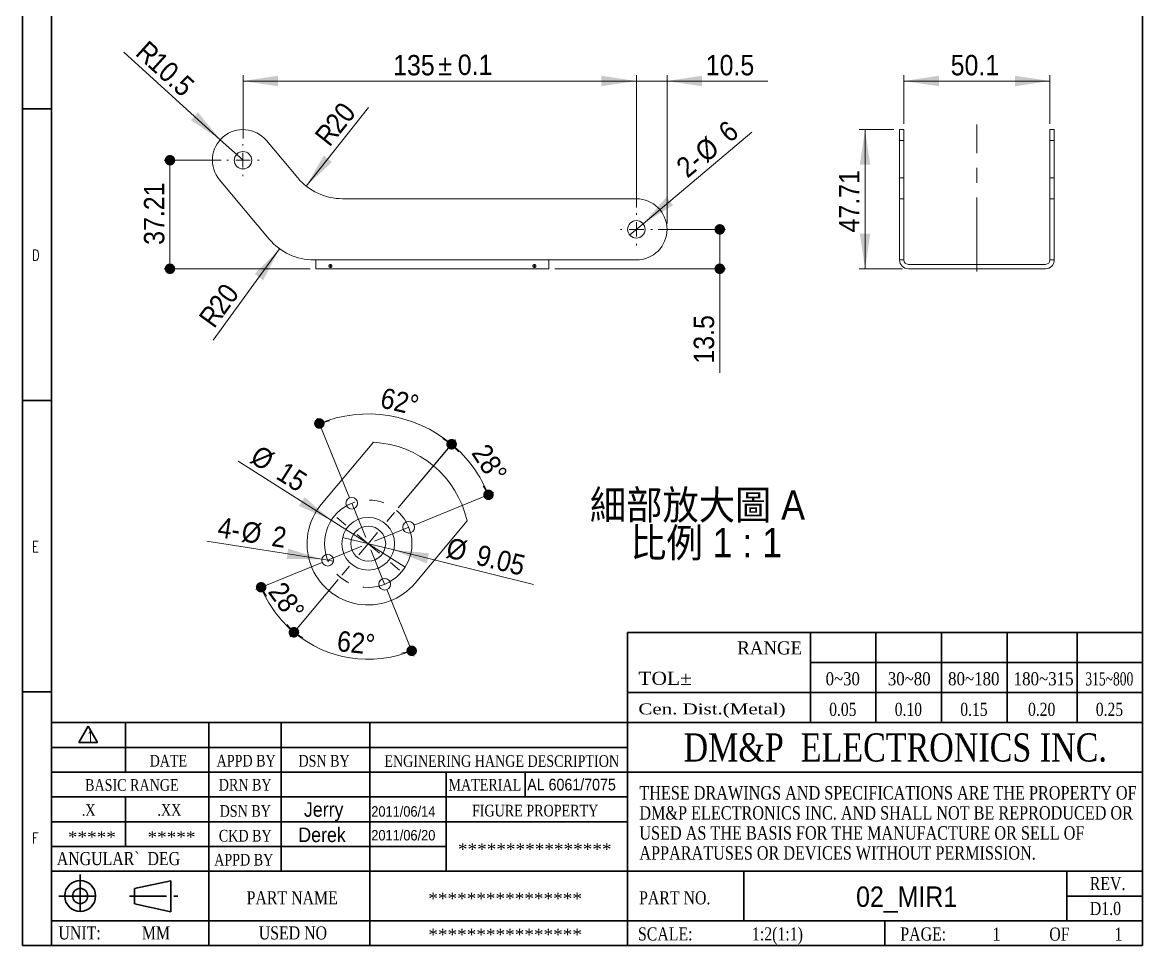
# Model space of a CAD drawing. Header units: millimetres. Extents: x 10 to 202, y 2 to 295.
# Drawn here: x 10 to 202.2, y 2.5 to 160.8 of the extents above; entities that cross this region are included whole.
import ezdxf

# ---------------------------------------------------------------- set-up
doc = ezdxf.new("R2010")
doc.units = ezdxf.units.MM
doc.header["$PDSIZE"] = -1
doc.linetypes.add('CENTER', pattern=[10.16, 6.35, -1.27, 1.27, -1.27])
doc.linetypes.add('CENTERX2', pattern=[20.32, 12.7, -2.54, 2.54, -2.54])
doc.layers.add('SLD-0', color=179, linetype='Continuous')
for name, color, linetype, lineweight in [('中心線2', 1, 'CENTER', 15), ('尺寸標柱線', 3, 'Continuous', 15), ('文字線性', 179, 'Continuous', 15)]:
    doc.layers.add(name, color=color, linetype=linetype, lineweight=lineweight)
doc.styles.add('SLDTEXTSTYLE0', font='GOTHIC.TTF', dxfattribs={"width": 0.913})
doc.styles.add('SLDTEXTSTYLE10', font='times.ttf', dxfattribs={"width": 1.26888})
doc.styles.add('SLDTEXTSTYLE11', font='times.ttf', dxfattribs={"width": 0.786331})
doc.styles.add('SLDTEXTSTYLE12', font='times.ttf', dxfattribs={"width": 0.8})
doc.styles.add('SLDTEXTSTYLE13', font='times.ttf', dxfattribs={"width": 1.090687})
doc.styles.add('SLDTEXTSTYLE14', font='txt_____.ttf', dxfattribs={"width": 0.75})
doc.styles.add('SLDTEXTSTYLE15', font='txt_____.ttf', dxfattribs={"width": 0.7})
doc.styles.add('SLDTEXTSTYLE16', font='GOTHIC.TTF', dxfattribs={"width": 0.913, "bigfont": 'bigfont'})
doc.styles.add('SLDTEXTSTYLE3', font='times.ttf', dxfattribs={"width": 0.950828})
doc.styles.add('SLDTEXTSTYLE4', font='times.ttf', dxfattribs={"width": 1.081739})
doc.styles.add('SLDTEXTSTYLE5', font='times.ttf', dxfattribs={"width": 0.846979})
doc.styles.add('SLDTEXTSTYLE6', font='times.ttf', dxfattribs={"width": 0.850598})
doc.styles.add('SLDTEXTSTYLE7', font='times.ttf', dxfattribs={"width": 0.853029})
doc.styles.add('SLDTEXTSTYLE8', font='times.ttf', dxfattribs={"width": 0.854773})
doc.styles.add('SLDTEXTSTYLE9', font='times.ttf', dxfattribs={"width": 0.683818})
doc.dimstyles.new('SLDDIMSTYLE0', dxfattribs={"dimtxt": 3.5, "dimasz": 6, "dimexe": 0, "dimexo": 0.0625, "dimgap": 0.875, "dimtad": 2, "dimlfac": 2, "dimrnd": 1e-09, "dimzin": 12, "dimdsep": 46, "dimtxsty": 'SLDTEXTSTYLE0', "dimsah": 1, "dimcen": 0.09, "dimadec": 0, "dimazin": 0, "dimtfac": 1, "dimtofl": 0, "dimtmove": 0, "dimatfit": 3, "dimfxl": 0, "dimtolj": 1, "dimtzin": 12, "dimarcsym": 0})
doc.dimstyles.new('SLDDIMSTYLE1', dxfattribs={"dimtxt": 3.5, "dimasz": 6, "dimexe": 0, "dimexo": 0.0625, "dimgap": 0.875, "dimtad": 2, "dimdec": 1, "dimlfac": 2, "dimrnd": 1e-09, "dimzin": 12, "dimdsep": 46, "dimtxsty": 'SLDTEXTSTYLE0', "dimsah": 1, "dimcen": 0.09, "dimadec": 0, "dimazin": 0, "dimtfac": 1, "dimtdec": 1, "dimtofl": 0, "dimtmove": 0, "dimatfit": 3, "dimfxl": 0, "dimtolj": 1, "dimtzin": 12, "dimarcsym": 0})
doc.dimstyles.new('SLDDIMSTYLE12', dxfattribs={"dimtxt": 3.5, "dimasz": 1.8, "dimexe": 0, "dimexo": 0.0625, "dimgap": 0.875, "dimtad": 2, "dimdec": 4, "dimzin": 12, "dimdsep": 46, "dimtxsty": 'SLDTEXTSTYLE0', "dimblk1": 'DOT', "dimblk2": 'DOT', "dimsah": 1, "dimcen": 0.09, "dimadec": 0, "dimazin": 0, "dimtfac": 1, "dimtdec": 0, "dimtofl": 0, "dimtmove": 0, "dimatfit": 3, "dimldrblk": 'DOT', "dimfxl": 0, "dimtolj": 1, "dimtzin": 12, "dimarcsym": 0})
doc.dimstyles.new('SLDDIMSTYLE13', dxfattribs={"dimtxt": 3.5, "dimasz": 6, "dimexe": 0, "dimexo": 0.0625, "dimgap": 0.875, "dimtad": 2, "dimrnd": 1e-09, "dimzin": 12, "dimdsep": 46, "dimtxsty": 'SLDTEXTSTYLE0', "dimsah": 1, "dimcen": 0.09, "dimadec": 0, "dimazin": 0, "dimtfac": 1, "dimtmove": 0, "dimatfit": 3, "dimfxl": 0, "dimtolj": 1, "dimtzin": 12, "dimarcsym": 0})
doc.dimstyles.new('SLDDIMSTYLE14', dxfattribs={"dimtxt": 3.5, "dimasz": 6, "dimexe": 0, "dimexo": 0.0625, "dimgap": 0.875, "dimtad": 2, "dimrnd": 1e-09, "dimzin": 12, "dimdsep": 46, "dimtxsty": 'SLDTEXTSTYLE0', "dimsah": 1, "dimcen": 0.09, "dimadec": 0, "dimazin": 0, "dimtfac": 1, "dimtmove": 0, "dimatfit": 3, "dimfxl": 0, "dimtolj": 1, "dimtzin": 12, "dimarcsym": 0})
doc.dimstyles.new('SLDDIMSTYLE2', dxfattribs={"dimtxt": 3.5, "dimasz": 6, "dimexe": 0, "dimexo": 0.0625, "dimgap": 0.875, "dimtad": 2, "dimdec": 1, "dimlfac": 2, "dimrnd": 1e-09, "dimzin": 12, "dimdsep": 46, "dimtxsty": 'SLDTEXTSTYLE0', "dimsah": 1, "dimcen": 0.09, "dimadec": 0, "dimazin": 0, "dimtfac": 1, "dimtdec": 1, "dimtofl": 0, "dimtmove": 0, "dimatfit": 3, "dimfxl": 0, "dimtolj": 1, "dimtzin": 12, "dimarcsym": 0})
doc.dimstyles.new('SLDDIMSTYLE3', dxfattribs={"dimtxt": 3.5, "dimasz": 1.8, "dimexe": 0, "dimexo": 0.0625, "dimgap": 0.875, "dimtad": 2, "dimdec": 1, "dimlfac": 2, "dimrnd": 1e-09, "dimzin": 12, "dimdsep": 46, "dimtxsty": 'SLDTEXTSTYLE0', "dimblk1": 'DOT', "dimblk2": 'DOT', "dimsah": 1, "dimcen": 0.09, "dimadec": 0, "dimazin": 0, "dimtfac": 1, "dimtdec": 1, "dimtofl": 0, "dimtmove": 0, "dimatfit": 3, "dimldrblk": 'DOT', "dimfxl": 0, "dimtolj": 1, "dimtzin": 12, "dimarcsym": 0})
doc.dimstyles.new('SLDDIMSTYLE4', dxfattribs={"dimtxt": 3.5, "dimasz": 1.8, "dimexe": 0, "dimexo": 0.0625, "dimgap": 0.875, "dimtad": 2, "dimlfac": 2, "dimrnd": 1e-09, "dimzin": 12, "dimdsep": 46, "dimtxsty": 'SLDTEXTSTYLE0', "dimblk1": 'DOT', "dimblk2": 'DOT', "dimsah": 1, "dimcen": 0.09, "dimadec": 0, "dimazin": 0, "dimtfac": 1, "dimtofl": 0, "dimtmove": 0, "dimatfit": 3, "dimldrblk": 'DOT', "dimfxl": 0, "dimtolj": 1, "dimtzin": 12, "dimarcsym": 0})
doc.dimstyles.new('SLDDIMSTYLE5', dxfattribs={"dimtxt": 3.5, "dimasz": 6, "dimexe": 0, "dimexo": 0.0625, "dimgap": 0.875, "dimtad": 2, "dimlfac": 2, "dimrnd": 1e-09, "dimzin": 12, "dimdsep": 46, "dimtxsty": 'SLDTEXTSTYLE0', "dimsah": 1, "dimcen": 0.09, "dimadec": 0, "dimazin": 0, "dimtfac": 1, "dimtofl": 0, "dimtmove": 0, "dimatfit": 3, "dimfxl": 0, "dimtolj": 1, "dimtzin": 12, "dimarcsym": 0})
doc.dimstyles.new('SLDDIMSTYLE6', dxfattribs={"dimtxt": 3.5, "dimasz": 6, "dimexe": 0, "dimexo": 0.0625, "dimgap": 0.875, "dimtad": 2, "dimdec": 1, "dimlfac": 2, "dimrnd": 1e-09, "dimzin": 12, "dimdsep": 46, "dimtxsty": 'SLDTEXTSTYLE0', "dimsah": 1, "dimcen": 0.09, "dimadec": 0, "dimazin": 0, "dimtfac": 1, "dimtdec": 1, "dimtofl": 0, "dimtmove": 0, "dimatfit": 3, "dimfxl": 0, "dimtolj": 1, "dimtzin": 12, "dimarcsym": 0})
doc.dimstyles.new('SLDDIMSTYLE7', dxfattribs={"dimtxt": 3.5, "dimasz": 6, "dimexe": 0, "dimexo": 0.0625, "dimgap": 0.875, "dimtad": 2, "dimlfac": 2, "dimrnd": 1e-09, "dimzin": 12, "dimdsep": 46, "dimtxsty": 'SLDTEXTSTYLE0', "dimsah": 1, "dimcen": 0.09, "dimadec": 0, "dimazin": 0, "dimtfac": 1, "dimtmove": 0, "dimatfit": 3, "dimfxl": 0, "dimtolj": 1, "dimtzin": 12, "dimarcsym": 0})
doc.dimstyles.new('SLDDIMSTYLE8', dxfattribs={"dimtxt": 3.5, "dimasz": 6, "dimexe": 0, "dimexo": 0.0625, "dimgap": 0.875, "dimtad": 2, "dimlfac": 2, "dimrnd": 1e-09, "dimzin": 12, "dimdsep": 46, "dimtxsty": 'SLDTEXTSTYLE0', "dimsah": 1, "dimcen": 0.09, "dimadec": 0, "dimazin": 0, "dimtfac": 1, "dimtofl": 0, "dimtmove": 1, "dimatfit": 3, "dimfxl": 0, "dimtolj": 1, "dimtzin": 12, "dimarcsym": 0})

# ---------------------------------------------------------------- blocks, each defined once
blk = doc.blocks.new('SW_NOTE_1')
at = {"layer": 'SLD-0', "color": 0, "char_height": 2.3, "attachment_point": 1, "style": 'SLDTEXTSTYLE12'}
for s, insert in [('THESE DRAWINGS AND SPECIFICATIONS ARE THE PROPERTY OF', (0, 3.02)), ('DM&P ELECTRONICS INC. AND SHALL NOT BE REPRODUCED OR ', (0, -0.42)), ('USED AS THE BASIS FOR THE MANUFACTURE OR SELL OF ', (0, -3.86)), ('APPARATUSES OR DEVICES WITHOUT PERMISSION.', (0, -7.29))]:
    blk.add_mtext(s, dxfattribs=dict(at, insert=insert))
blk = doc.blocks.new('*D8')
at = {"layer": '尺寸標柱線', "color": 5}
for p, q in [((115.35, 150.79), (103.35, 150.79)), ((115.35, 129.09), (115.35, 151.79)), ((120.6, 150.79), (115.35, 150.79)), ((120.6, 126.34), (120.6, 151.79)), ((120.6, 150.79), (137.89, 150.79))]:
    blk.add_line(p, q, dxfattribs=at)
for points in [[(115.35, 150.79), (109.35, 151.69), (109.35, 149.89)], [(120.6, 150.79), (126.6, 149.89), (126.6, 151.69)]]:
    blk.add_solid(points, dxfattribs=at)
at = {"layer": '尺寸標柱線', "color": 5, "insert": (127.25, 155.26), "char_height": 3.5, "attachment_point": 1, "style": 'SLDTEXTSTYLE0'}
blk.add_mtext('10.5', dxfattribs=at)
blk = doc.blocks.new('_DOT')
at = {"color": 0, "linetype": 'ByBlock', "lineweight": -2}
blk.add_line((-0.5, 0), (-1, 0), dxfattribs=at)
at = {"color": 0, "linetype": 'ByBlock', "const_width": 0.5}
blk.add_lwpolyline([(-0.25, 0, 1), (0.25, 0, 1)], format="xyb", close=True, dxfattribs=at)
blk = doc.blocks.new('*D10')
at = {"layer": '尺寸標柱線', "color": 5}
for p, q in [((119.1, 125.34), (130.65, 125.34)), ((129.65, 118.59), (129.65, 125.34)), ((101.35, 118.59), (130.65, 118.59)), ((129.65, 118.59), (129.65, 100.74))]:
    blk.add_line(p, q, dxfattribs=at)
at = {"layer": '尺寸標柱線', "color": 5, "xscale": 1.8, "yscale": 1.8}
for p, rotation in [((129.65, 125.34, -2.38), 90.0000000000004), ((129.65, 118.59, -2.38), 270.0000000000004)]:
    blk.add_blockref('_DOT', p, dxfattribs=dict(at, rotation=rotation))
at = {"layer": '尺寸標柱線', "color": 5, "insert": (125.18, 102.32), "char_height": 3.5, "attachment_point": 1, "rotation": 90, "style": 'SLDTEXTSTYLE0'}
blk.add_mtext('13.5', dxfattribs=at)
blk = doc.blocks.new('*D11')
at = {"layer": '尺寸標柱線', "color": 5}
for p, q in [((44.1, 137.2), (34.32, 137.2)), ((35.32, 118.59), (35.32, 137.2)), ((59.35, 118.59), (34.32, 118.59))]:
    blk.add_line(p, q, dxfattribs=at)
at = {"layer": '尺寸標柱線', "color": 5, "xscale": 1.8, "yscale": 1.8}
for p, rotation in [((35.32, 137.2, -2.38), 90.0000000000004), ((35.32, 118.59, -2.38), 270.0000000000004)]:
    blk.add_blockref('_DOT', p, dxfattribs=dict(at, rotation=rotation))
at = {"layer": '尺寸標柱線', "color": 5, "insert": (30.85, 122.69), "char_height": 3.5, "attachment_point": 1, "rotation": 90, "style": 'SLDTEXTSTYLE0'}
blk.add_mtext('37.21', dxfattribs=at)
blk = doc.blocks.new('*D12')
at = {"layer": '尺寸標柱線', "color": 5}
blk.add_line((54.12, 122.01), (42.72, 106.36), dxfattribs=at)
blk.add_solid([(54.12, 122.01), (49.86, 117.69), (51.32, 116.63)], dxfattribs=at)
at = {"layer": '尺寸標柱線', "color": 5, "char_height": 3.5, "attachment_point": 1, "rotation": 53.9228, "style": 'SLDTEXTSTYLE0'}
for s, insert in [('20', (41.72, 112.55)), ('R', (40.06, 110.26))]:
    blk.add_mtext(s, dxfattribs=dict(at, insert=insert))
blk = doc.blocks.new('*D13')
at = {"layer": '尺寸標柱線', "color": 5}
for p, q in [((47.85, 140.95), (47.85, 151.79)), ((47.85, 150.79), (115.35, 150.79)), ((115.35, 129.09), (115.35, 151.79))]:
    blk.add_line(p, q, dxfattribs=at)
for points in [[(47.85, 150.79), (53.85, 149.89), (53.85, 151.69)], [(115.35, 150.79), (109.35, 151.69), (109.35, 149.89)]]:
    blk.add_solid(points, dxfattribs=at)
at = {"layer": '尺寸標柱線', "color": 5, "char_height": 3.5, "attachment_point": 1, "style": 'SLDTEXTSTYLE0'}
for s, insert in [('135', (73.61, 155.26)), ('%%p', (81.37, 155.26)), ('0.1', (84.7, 155.32))]:
    blk.add_mtext(s, dxfattribs=dict(at, insert=insert))
blk = doc.blocks.new('*D14')
at = {"layer": '尺寸標柱線', "color": 5}
for q in [(27.39, 155.72), (47.85, 137.2)]:
    blk.add_line((43.96, 140.72), q, dxfattribs=at)
blk.add_solid([(43.96, 140.72), (40.11, 145.42), (38.91, 144.08)], dxfattribs=at)
at = {"layer": '尺寸標柱線', "color": 5, "char_height": 3.5, "attachment_point": 1, "rotation": 317.8462, "style": 'SLDTEXTSTYLE0'}
for s, insert in [('R', (31.55, 157.95)), ('10.5', (33.65, 156.05))]:
    blk.add_mtext(s, dxfattribs=dict(at, insert=insert))
blk = doc.blocks.new('*D15')
at = {"layer": '尺寸標柱線', "color": 5}
for q in [(135.13, 142.02), (114.2, 124.38)]:
    blk.add_line((116.5, 126.31), q, dxfattribs=at)
blk.add_solid([(116.5, 126.31), (121.66, 129.49), (120.5, 130.87)], dxfattribs=at)
at = {"layer": '尺寸標柱線', "color": 5, "char_height": 3.5, "attachment_point": 1, "rotation": 40.1251, "style": 'SLDTEXTSTYLE0'}
for s, insert in [('6', (129.08, 142.73)), ('%%c', (125.05, 139.32)), ('2-', (121.85, 136.7))]:
    blk.add_mtext(s, dxfattribs=dict(at, insert=insert))
blk = doc.blocks.new('*D16')
at = {"layer": '尺寸標柱線', "color": 5}
blk.add_line((58.69, 132.76), (69.4, 146.26), dxfattribs=at)
blk.add_solid([(58.69, 132.76), (63.13, 136.9), (61.72, 138.02)], dxfattribs=at)
at = {"layer": '尺寸標柱線', "color": 5, "char_height": 3.5, "attachment_point": 1, "rotation": 51.5785, "style": 'SLDTEXTSTYLE0'}
for s, insert in [('20', (61.7, 143.74)), ('R', (59.94, 141.52))]:
    blk.add_mtext(s, dxfattribs=dict(at, insert=insert))
blk = doc.blocks.new('SW_CENTERMARKSYMBOL_0')
at = {"layer": '中心線2', "color": 0}
for p, q in [((0, 2.5), (0, 2.75)), ((-2.5, 0), (-2.75, 0)), ((0, 0), (-1.25, 0)), ((0, 0), (0, 1.25)), ((0, 0), (0, -1.25)), ((0, 0), (1.25, 0)), ((2.5, 0), (2.75, 0)), ((0, -2.5), (0, -2.75))]:
    blk.add_line(p, q, dxfattribs=at)
blk = doc.blocks.new('SW_CENTERMARKSYMBOL_1')
at = {"layer": '中心線2', "color": 0}
for p, q in [((0, 2.5), (0, 2.75)), ((-2.5, 0), (-2.75, 0)), ((0, 0), (-1.25, 0)), ((0, 0), (0, 1.25)), ((0, 0), (0, -1.25)), ((0, 0), (1.25, 0)), ((2.5, 0), (2.75, 0)), ((0, -2.5), (0, -2.75))]:
    blk.add_line(p, q, dxfattribs=at)
blk = doc.blocks.new('*D29')
at = {"layer": '尺寸標柱線', "color": 5}
for p, q in [((161.26, 143.45), (161.26, 151.79)), ((161.26, 150.79), (186.31, 150.79)), ((186.31, 143.45), (186.31, 151.79))]:
    blk.add_line(p, q, dxfattribs=at)
for points in [[(161.26, 150.79), (167.26, 149.89), (167.26, 151.69)], [(186.31, 150.79), (180.31, 151.69), (180.31, 149.89)]]:
    blk.add_solid(points, dxfattribs=at)
at = {"layer": '尺寸標柱線', "color": 5, "insert": (169.27, 155.26), "char_height": 3.5, "attachment_point": 1, "style": 'SLDTEXTSTYLE0'}
blk.add_mtext('50.1', dxfattribs=at)
blk = doc.blocks.new('*D30')
at = {"layer": '尺寸標柱線', "color": 5}
for p, q in [((159.51, 142.45), (153.58, 142.45)), ((154.58, 118.59), (154.58, 142.45)), ((161.01, 118.59), (153.58, 118.59))]:
    blk.add_line(p, q, dxfattribs=at)
for points in [[(154.58, 142.45), (153.68, 136.45), (155.48, 136.45)], [(154.58, 118.59), (155.48, 124.59), (153.68, 124.59)]]:
    blk.add_solid(points, dxfattribs=at)
at = {"layer": '尺寸標柱線', "color": 5, "insert": (150.11, 124.82), "char_height": 3.5, "attachment_point": 1, "rotation": 90, "style": 'SLDTEXTSTYLE0'}
blk.add_mtext('47.71', dxfattribs=at)
blk = doc.blocks.new('*D31')
at = {"layer": '尺寸標柱線', "color": 5}
for p, q in [((66.13, 79.3), (60.57, 92.98)), ((74.49, 77.57), (84.28, 89.25))]:
    blk.add_line(p, q, dxfattribs=at)
blk.add_arc((69.33, 71.43), 22.26, 50, 112.1112, dxfattribs=at)
at = {"layer": '尺寸標柱線', "color": 5, "xscale": 1.8, "yscale": 1.8}
for p, rotation in [((60.95, 92.05, 0.1), 194.5694800207964), ((83.64, 88.48, 0.1), 327.5417668179271)]:
    blk.add_blockref('_DOT', p, dxfattribs=dict(at, rotation=rotation))
at = {"layer": '尺寸標柱線', "color": 5, "insert": (72, 98.26), "char_height": 3.5, "attachment_point": 1, "rotation": 346.8259, "style": 'SLDTEXTSTYLE0'}
blk.add_mtext('62°', dxfattribs=at)
blk = doc.blocks.new('*D32')
at = {"layer": '尺寸標柱線', "color": 5}
for p, q in [((74.49, 77.57), (84.29, 89.26)), ((77.21, 74.63), (90.9, 80.19))]:
    blk.add_line(p, q, dxfattribs=at)
blk.add_arc((69.33, 71.43), 22.28, 22.1112, 50, dxfattribs=at)
at = {"layer": '尺寸標柱線', "color": 5, "xscale": 1.8, "yscale": 1.8}
for p, rotation in [((83.65, 88.49, 0.1), 132.4634467024044), ((89.97, 79.81, 0.1), 299.6478001363168)]:
    blk.add_blockref('_DOT', p, dxfattribs=dict(at, rotation=rotation))
at = {"layer": '尺寸標柱線', "color": 5, "insert": (89.88, 88.9), "char_height": 3.5, "attachment_point": 1, "rotation": 302.8788, "style": 'SLDTEXTSTYLE0'}
blk.add_mtext('28°', dxfattribs=at)
blk = doc.blocks.new('*D33')
at = {"layer": '尺寸標柱線', "color": 5}
for p, q in [((61.46, 68.23), (50.03, 63.58)), ((64.17, 65.28), (55.94, 55.47))]:
    blk.add_line(p, q, dxfattribs=at)
blk.add_arc((69.33, 71.43), 19.83, 202.1112, 230, dxfattribs=at)
at = {"layer": '尺寸標柱線', "color": 5, "xscale": 1.8, "yscale": 1.8}
for p, rotation in [((50.96, 63.96, 0.1), 120.5270016332786), ((56.58, 56.23, 0.1), 311.5842452054436)]:
    blk.add_blockref('_DOT', p, dxfattribs=dict(at, rotation=rotation))
at = {"layer": '尺寸標柱線', "color": 5, "insert": (54.84, 65.22), "char_height": 3.5, "attachment_point": 1, "rotation": 306.1075, "style": 'SLDTEXTSTYLE0'}
blk.add_mtext('28°', dxfattribs=at)
blk = doc.blocks.new('*D34')
at = {"layer": '尺寸標柱線', "color": 5}
for p, q in [((64.17, 65.28), (55.94, 55.47)), ((72.53, 63.55), (77.17, 52.13))]:
    blk.add_line(p, q, dxfattribs=at)
blk.add_arc((69.33, 71.43), 19.83, 230, 292.1112, dxfattribs=at)
at = {"layer": '尺寸標柱線', "color": 5, "xscale": 1.8, "yscale": 1.8}
for p, rotation in [((56.59, 56.24, 0.1), 148.4181520321902), ((76.79, 53.06, 0.1), 13.69309480652975)]:
    blk.add_blockref('_DOT', p, dxfattribs=dict(at, rotation=rotation))
at = {"layer": '尺寸標柱線', "color": 5, "insert": (64.22, 56.52), "char_height": 3.5, "attachment_point": 1, "rotation": 353.9967, "style": 'SLDTEXTSTYLE0'}
blk.add_mtext('62°', dxfattribs=at)
blk = doc.blocks.new('*D35')
at = {"layer": '尺寸標柱線', "color": 5}
for q in [(47, 85.6), (75.66, 67.41)]:
    blk.add_line((63, 75.45), q, dxfattribs=at)
blk.add_solid([(63, 75.45), (58.42, 79.42), (57.45, 77.9)], dxfattribs=at)
at = {"layer": '尺寸標柱線', "color": 5, "char_height": 3.5, "attachment_point": 1, "rotation": 327.5914, "style": 'SLDTEXTSTYLE0'}
for s, insert in [('%%c', (50.72, 88.5)), ('15', (55.18, 85.67))]:
    blk.add_mtext(s, dxfattribs=dict(at, insert=insert))
blk = doc.blocks.new('*D36')
at = {"layer": '尺寸標柱線', "color": 5}
for q in [(41.62, 71.87), (63.37, 68.45)]:
    blk.add_line((61.39, 68.76), q, dxfattribs=at)
blk.add_solid([(61.39, 68.76), (55.61, 70.58), (55.33, 68.8)], dxfattribs=at)
at = {"layer": '尺寸標柱線', "color": 5, "char_height": 3.5, "attachment_point": 1, "rotation": 351.0549, "style": 'SLDTEXTSTYLE0'}
for s, insert in [('4-', (43.88, 76.04)), ('%%c', (47.96, 75.34)), ('2', (53.17, 74.52))]:
    blk.add_mtext(s, dxfattribs=dict(at, insert=insert))
blk = doc.blocks.new('*D37')
at = {"layer": '尺寸標柱線', "color": 5}
for q in [(64.94, 72.51), (97.72, 64.44)]:
    blk.add_line((73.72, 70.35), q, dxfattribs=at)
blk.add_solid([(73.72, 70.35), (79.34, 68.04), (79.77, 69.79)], dxfattribs=at)
at = {"layer": '尺寸標柱線', "color": 5, "char_height": 3.5, "attachment_point": 1, "rotation": 346.1842, "style": 'SLDTEXTSTYLE0'}
for s, insert in [('%%c', (83.33, 72.56)), ('9.05', (88.46, 71.3))]:
    blk.add_mtext(s, dxfattribs=dict(at, insert=insert))
blk = doc.blocks.new('SW_NOTE_2')
at = {"layer": '文字線性', "color": 0, "char_height": 5, "attachment_point": 1, "style": 'SLDTEXTSTYLE16'}
for s, insert in [('細部放大圖 A ', (0, 6.39)), ('比例 1 : 1', (6.92, -0.08))]:
    blk.add_mtext(s, dxfattribs=dict(at, insert=insert))
blk = doc.blocks.new('SW_CENTERMARKSYMBOL_8')
at = {"layer": '中心線2', "color": 0}
for p, q in [((-3.83, 3.21), (-5.38, 4.52)), ((3.21, 3.83), (4.52, 5.38)), ((0, 0), (-1.92, 1.61)), ((0, 0), (-1.61, -1.92)), ((0, 0), (1.61, 1.92)), ((0, 0), (1.92, -1.61)), ((-3.21, -3.83), (-4.52, -5.38)), ((3.83, -3.21), (5.38, -4.52))]:
    blk.add_line(p, q, dxfattribs=at)

msp = doc.modelspace()

# ---------------------------------------------------------------- linework, layer by layer
at = {"color": 7, "linetype": 'Continuous', "lineweight": 15}
for p, q in [((161.255788, 142.450049), (160.505787, 142.450049)), ((160.505787, 140.574684), (160.505787, 142.450049)), ((161.255788, 142.450049), (161.255788, 140.574684)), ((187.055828, 142.450049), (186.305827, 142.450049)), ((186.305827, 140.574684), (186.305827, 142.450049)), ((187.055828, 142.450049), (187.055828, 140.574684)), ((57.248089, 134.166472), (51.870957, 140.574684)), ((160.505787, 140.574684), (161.255788, 140.574684)), ((160.505787, 134.166472), (160.505787, 140.574684)), ((161.255788, 140.574684), (161.255788, 134.166472)), ((187.055828, 140.574684), (186.305827, 140.574684)), ((186.305827, 134.166472), (186.305827, 140.574684)), ((187.055828, 140.574684), (187.055828, 134.166472)), ((43.827492, 133.825415), (52.351858, 123.666472)), ((160.505787, 134.166472), (161.255788, 134.166472)), ((160.505787, 130.594347), (160.505787, 134.166472)), ((161.255788, 134.166472), (161.255788, 130.594347)), ((187.055828, 134.166472), (186.305827, 134.166472)), ((186.305827, 130.594347), (186.305827, 134.166472)), ((187.055828, 134.166472), (187.055828, 130.594347)), ((100.349225, 130.594347), (64.908532, 130.594347)), ((115.349229, 130.594338), (100.349225, 130.594347)), ((160.505787, 130.594347), (161.255788, 130.594347)), ((160.505787, 130.594338), (160.505787, 130.594347)), ((160.505787, 130.594338), (161.255788, 130.594338)), ((160.505787, 120.094338), (160.505787, 130.594338)), ((161.255788, 130.594347), (161.255788, 130.594338)), ((161.255788, 130.594338), (161.255788, 120.094338)), ((187.055828, 130.594347), (186.305827, 130.594347)), ((186.305827, 130.594338), (186.305827, 130.594347)), ((187.055828, 130.594338), (186.305827, 130.594338)), ((186.305827, 120.094338), (186.305827, 130.594338)), ((187.055828, 130.594347), (187.055828, 130.594338)), ((187.055828, 130.594338), (187.055828, 120.094338)), ((60.349226, 120.094348), (60.012303, 120.094348)), ((100.349225, 120.094328), (60.349226, 120.094328)), ((60.349226, 118.594328), (60.349226, 120.094328)), ((100.349225, 120.094328), (115.349229, 120.094338)), ((100.349225, 120.094328), (100.349225, 118.594328)), ((160.505787, 120.094338), (161.255788, 120.094338)), ((160.505787, 120.094328), (160.505787, 120.094338)), ((160.505787, 120.094328), (161.255788, 120.094328)), ((161.255788, 120.094338), (161.255788, 120.094328)), ((161.375505, 119.694373), (161.372472, 119.692637)), ((185.555828, 119.344328), (162.005788, 119.344328)), ((185.955782, 119.464045), (185.957519, 119.461012)), ((187.055828, 120.094338), (186.305827, 120.094338)), ((186.305827, 120.094328), (186.305827, 120.094338)), ((186.305827, 120.094328), (187.055828, 120.094328)), ((187.055828, 120.094338), (187.055828, 120.094328)), ((100.349225, 118.594328), (60.349226, 118.594328)), ((185.555828, 118.594328), (162.005788, 118.594328)), ((70.229202, 88.832794), (61.28674, 78.175583)), ((77.373668, 64.677043), (86.316131, 75.334253))]:
    msp.add_line(p, q, dxfattribs=at)
at = {"color": 8, "linetype": 'Continuous', "lineweight": 15}
for p, q in [((62.849223, 119.305294), (62.849223, 118.818622)), ((97.849225, 119.305294), (97.849225, 118.818622))]:
    msp.add_line(p, q, dxfattribs=at)
at = {"color": 7, "linetype": 'Continuous', "lineweight": 15}
for centre, radius in [((47.849225, 137.20005), 1.5), ((115.349225, 125.344338), 1.5), ((66.507159, 78.374725), 1.000001), ((69.330205, 71.426314), 4.524999), ((76.278615, 74.249359), 1), ((69.330203, 71.426313), 3), ((62.381789, 68.603266), 1.000001), ((72.153247, 64.477902), 1)]:
    msp.add_circle(centre, radius, dxfattribs=at)
for centre, radius, start, end in [((47.849225, 137.20005), 5.25, 40, 220), ((64.908532, 140.594348), 10, 220, 270), ((115.349225, 125.344338), 5.25, 270.00003817, 89.99996183), ((60.012301, 130.094348), 10, 220, 270), ((162.005788, 120.094328), 1.5, 180, 270), ((162.005788, 120.094328), 0.75, 180, 270), ((185.555828, 120.094328), 1.5, 270, 0), ((185.555828, 120.094328), 0.75, 270, 360), ((69.330202, 71.42631), 10.499998, 139.9999722, 320.00001208)]:
    msp.add_arc(centre, radius, start, end, dxfattribs=at)
at = {"color": 7, "linetype": 'Continuous', "lineweight": 0}
msp.add_arc((69.330204, 71.426316), 17.429678, 12.95652515, 87.04345329, dxfattribs=at)
at = {"color": 7, "linetype": 'Continuous', "lineweight": 15}
for points in [[(62.849225, 118.818622), (62.809867, 118.818622), (62.770778, 118.825763), (62.705761, 118.850175), (62.679402, 118.867111), (62.617382, 118.927245), (62.599221, 118.978015), (62.599227, 119.061518), (62.603991, 119.090312), (62.623358, 119.147762), (62.63823, 119.177002), (62.679117, 119.230787), (62.705525, 119.255928), (62.770667, 119.293519), (62.809436, 119.305266), (62.849225, 119.305294)], [(62.849225, 119.305294), (62.889157, 119.305323), (62.927576, 119.293611), (62.992854, 119.255997), (63.019242, 119.230905), (63.080828, 119.149895), (63.099279, 119.089175), (63.099198, 119.005564), (63.094494, 118.979295), (63.074958, 118.929804), (63.060202, 118.906996), (63.019114, 118.867193), (62.992671, 118.850143), (62.927347, 118.825666), (62.888725, 118.818622), (62.849225, 118.818622)], [(97.849225, 118.818622), (97.809867, 118.818622), (97.770778, 118.825763), (97.705761, 118.850175), (97.679402, 118.867111), (97.617382, 118.927245), (97.599221, 118.978015), (97.599227, 119.061518), (97.603991, 119.090312), (97.623358, 119.147762), (97.63823, 119.177002), (97.679117, 119.230787), (97.705525, 119.255928), (97.770667, 119.293519), (97.809448, 119.305322), (97.849225, 119.305294)], [(97.849225, 119.305294), (97.889145, 119.305266), (97.927576, 119.293611), (97.992854, 119.255997), (98.019242, 119.230905), (98.080828, 119.149895), (98.099279, 119.089175), (98.099198, 119.005564), (98.094494, 118.979295), (98.074958, 118.929804), (98.060202, 118.906996), (98.019114, 118.867193), (97.992671, 118.850143), (97.927347, 118.825666), (97.888725, 118.818622), (97.849225, 118.818622)]]:
    msp.add_open_spline(points, degree=3, knots=[0, 0, 0, 0, 0.125, 0.125, 0.25, 0.25, 0.5, 0.5, 0.625, 0.625, 0.75, 0.75, 0.875, 0.875, 1, 1, 1, 1], dxfattribs=at)
at = {"layer": 'SLD-0', "color": 7, "linetype": 'Continuous', "lineweight": 30}
for p, q in [((10, 294.5), (10, 2.5)), ((10, 146), (15, 146)), ((10, 96), (15, 96)), ((113.8, 56.208203), (202.2, 56.208203)), ((113.8, 56.208203), (113.8, 40.75)), ((145.2, 56.208203), (145.2, 40.75)), ((156.45, 56.208203), (156.45, 40.75)), ((167.7, 56.208203), (167.7, 40.75)), ((178.95, 56.208203), (178.95, 40.75)), ((190.95, 56.208203), (190.95, 40.75)), ((145.2, 51.055469), (202.2, 51.055469)), ((113.8, 45.902734), (202.2, 45.902734)), ((113.8, 40.75), (202.2, 40.75)), ((29.238855, 12.275939), (35.451436, 13.601727)), ((35.451436, 13.601727), (35.451436, 8.296617)), ((29.238855, 12.275939), (29.238855, 9.65899)), ((29.238855, 9.65899), (35.451436, 8.296617)), ((202.2, 2.5), (10, 2.5))]:
    msp.add_line(p, q, dxfattribs=at)
at = {"layer": 'SLD-0', "color": 7, "lineweight": 30}
for p, q in [((15, 289.5), (15, 2.5)), ((202.2, 2.5), (202.2, 289.5)), ((15, 57.75), (15, 2.5)), ((15, 57.75), (15, 2.5)), ((15, 46), (10, 46)), ((202.2, 40.75), (15, 40.75)), ((27.669706, 40.65357), (27.669706, 32.25)), ((41.990952, 40.75), (41.990952, 15.249928)), ((54.398926, 40.75), (54.398926, 15.249928)), ((69.6, 2.5), (69.6, 40.75)), ((113.8, 40.75), (113.8, 2.5)), ((21.27295, 40.14141), (19.661188, 37.349757)), ((22.884711, 37.349757), (21.27295, 40.14141)), ((19.661188, 37.349757), (22.884711, 37.349757)), ((113.8, 36.5), (15, 36.5)), ((202.2, 32.25), (15, 32.25)), ((82.680054, 32.25), (82.680054, 15.249928)), ((96.253784, 32.25), (96.253784, 28)), ((113.8, 28), (15, 28)), ((27.669706, 28), (27.669706, 19.5)), ((113.8, 23.75), (15, 23.75)), ((82.680054, 19.5), (15, 19.5)), ((69.6, 15.249928), (15, 15.249928)), ((41.990952, 15.249928), (41.990952, 2.5)), ((69.6, 15.249928), (202.2, 15.249928)), ((133.8, 15.249928), (133.8, 6.75)), ((189.2, 6.75), (189.2, 15.249928)), ((202.2, 11), (189.2, 11)), ((15, 6.75), (202.2, 6.75)), ((158, 2.5), (158, 6.75))]:
    msp.add_line(p, q, dxfattribs=at)
at = {"layer": 'SLD-0', "color": 7, "linetype": 'CENTER', "lineweight": 30}
for p, q in [((19.892303, 14.684671), (19.892303, 7.668423)), ((16.270071, 10.961909), (23.625373, 10.961909)), ((28.380602, 10.956014), (36.671534, 10.956014))]:
    msp.add_line(p, q, dxfattribs=at)
at = {"layer": 'SLD-0', "color": 7, "linetype": 'Continuous', "lineweight": 30}
for centre, radius in [((19.912001, 11.008058), 2.651387), ((19.920447, 11.00507), 1.302772)]:
    msp.add_circle(centre, radius, dxfattribs=at)
at = {"layer": '中心線2', "color": 1, "linetype": 'CENTERX2', "lineweight": 0}
msp.add_line((173.780808, 118.094338), (173.780808, 143.34349), dxfattribs=at)
at = {"layer": '中心線2', "color": 1, "lineweight": 0}
for p in [(66.507157, 78.374724), (76.278614, 74.249359), (62.381792, 68.603267), (72.153249, 64.477902)]:
    msp.add_line(p, (69.330203, 71.426313), dxfattribs=at)
at = {"layer": '中心線2', "color": 1, "linetype": 'CENTERX2', "lineweight": 0}
msp.add_circle((69.330203, 71.426313), 7.5, dxfattribs=at)
at = {"layer": '尺寸標柱線', "color": 5, "lineweight": 0}
msp.add_point((120.599225, 125.344338), dxfattribs=at)

# ---------------------------------------------------------------- block references
at = {"layer": 'SLD-0', "color": 7}
msp.add_blockref('SW_NOTE_1', (115.85331, 26.829865), dxfattribs=at)
at = {"layer": '中心線2', "color": 1}
for name, p in [('SW_CENTERMARKSYMBOL_1', (47.849225, 137.20005)), ('SW_CENTERMARKSYMBOL_0', (115.349225, 125.344338)), ('SW_CENTERMARKSYMBOL_8', (69.3302, 71.426313))]:
    msp.add_blockref(name, p, dxfattribs=at)
at = {"layer": '文字線性', "color": 116}
msp.add_blockref('SW_NOTE_2', (107.367178, 74.184652), dxfattribs=at)

# ---------------------------------------------------------------- texts
at = {"layer": 'SLD-0', "color": 7, "attachment_point": 1}
for s, insert, char_height, style in [('D', (11.666667, 121.852425), 1.852083, 'SLDTEXTSTYLE14'), ('E', (11.666667, 71.852425), 1.852083, 'SLDTEXTSTYLE14'), ('RANGE', (132.65198, 54.684077), 2.25, 'SLDTEXTSTYLE3'), ('TOL±', (115.691583, 49.470602), 2.25, 'SLDTEXTSTYLE4'), ('0~30', (147.81881, 49.389671), 2.25, 'SLDTEXTSTYLE5'), ('30~80', (158.48586, 49.389671), 2.25, 'SLDTEXTSTYLE6'), ('80~180', (168.825, 49.389671), 2.25, 'SLDTEXTSTYLE7'), ('180~315', (180.075, 49.389671), 2.25, 'SLDTEXTSTYLE8'), ('315~800', (192.375, 49.37087), 2.25, 'SLDTEXTSTYLE9'), ('Cen. Dist.(Metal)', (115.691583, 44.033979), 1.875, 'SLDTEXTSTYLE10'), ('0.05', (148.425, 44.147457), 2.25, 'SLDTEXTSTYLE11'), ('0.10', (159.675, 44.147457), 2.25, 'SLDTEXTSTYLE11'), ('0.15', (170.925, 44.147457), 2.25, 'SLDTEXTSTYLE11'), ('0.20', (182.55, 44.147457), 2.25, 'SLDTEXTSTYLE11'), ('0.25', (194.175, 44.147457), 2.25, 'SLDTEXTSTYLE11'), ('1', (21.06793, 39.251727), 1.8, 'SLDTEXTSTYLE15'), ('DM&P  ELECTRONICS INC.', (123.441439, 38.90286), 4.83, 'SLDTEXTSTYLE12'), ('DATE', (31.828312, 35.205695), 2, 'SLDTEXTSTYLE12'), ('APPD BY', (43.320634, 35.205695), 2, 'SLDTEXTSTYLE12'), ('DSN BY', (57.360048, 35.189654), 2, 'SLDTEXTSTYLE12'), ('ENGINERING HANGE DESCRIPTION', (72.099712, 35.155168), 2, 'SLDTEXTSTYLE12'), ('BASIC RANGE', (20.756734, 31.050283), 2, 'SLDTEXTSTYLE12'), ('DRN BY', (43.687119, 31.08105), 2, 'SLDTEXTSTYLE12'), ('MATERIAL', (83.108821, 31.08105), 2, 'SLDTEXTSTYLE12'), ('.X', (20.197147, 26.769539), 2, 'SLDTEXTSTYLE12'), ('.XX', (33.174872, 26.769539), 2, 'SLDTEXTSTYLE12'), ('DSN BY', (43.840744, 26.594802), 2, 'SLDTEXTSTYLE12'), ('FIGURE PROPERTY', (87.128668, 26.655168), 2, 'SLDTEXTSTYLE12'), ('F', (11.666667, 21.852425), 1.852083, 'SLDTEXTSTYLE14'), ('*****', (17.803076, 22.1132), 2, 'SLDTEXTSTYLE13'), ('*****', (31.46633, 22.1132), 2, 'SLDTEXTSTYLE13'), ('CKD BY', (43.704633, 22.344802), 2, 'SLDTEXTSTYLE12'), ('****************', (84.725886, 20.037323), 2, 'SLDTEXTSTYLE13'), ('ANGULAR`  DEG', (15.90436, 18.549332), 2.25, 'SLDTEXTSTYLE12'), ('APPD BY', (42.904812, 18.224484), 2, 'SLDTEXTSTYLE12'), ('REV.', (193.140737, 14.263964), 2.25, 'SLDTEXTSTYLE12'), ('PART NAME', (48.47219, 11.818511), 2.25, 'SLDTEXTSTYLE12'), ('****************', (79.645155, 11.568819), 2, 'SLDTEXTSTYLE13'), ('PART NO.', (115.806468, 11.818511), 2.25, 'SLDTEXTSTYLE12'), ('D1.0', (193.140737, 9.988477), 2.25, 'SLDTEXTSTYLE12'), ('UNIT:', (16.181511, 5.799712), 2.25, 'SLDTEXTSTYLE12'), ('MM', (30.494902, 5.799712), 2.25, 'SLDTEXTSTYLE12'), ('USED NO', (50.554164, 5.799712), 2.25, 'SLDTEXTSTYLE12'), ('****************', (79.645155, 5.379054), 2, 'SLDTEXTSTYLE13'), ('SCALE:', (115.618767, 5.628746), 2.25, 'SLDTEXTSTYLE12'), ('1:2(1:1)', (135.166212, 5.628746), 2.25, 'SLDTEXTSTYLE12'), ('PAGE:', (160.636936, 5.615788), 2.25, 'SLDTEXTSTYLE12'), ('1', (176.457793, 5.594062), 2.25, 'SLDTEXTSTYLE12'), ('OF', (186.189947, 5.594062), 2.25, 'SLDTEXTSTYLE12'), ('1', (197.393563, 5.594062), 2.25, 'SLDTEXTSTYLE12')]:
    msp.add_mtext(s, dxfattribs=dict(at, insert=insert, char_height=char_height, style=style))
at = {"layer": '文字線性', "color": 5, "attachment_point": 1, "style": 'SLDTEXTSTYLE0'}
for s, insert, char_height in [('AL 6061/7075', (96.615137, 31.112941), 2), ('Jerry', (58.300666, 27.096395), 2.5), ('2011/06/14', (69.85878, 26.407394), 1.8), ('Derek', (57.340596, 22.753524), 2.5), ('2011/06/20', (69.85878, 22.324681), 1.8), ('02_MIR1', (153.045987, 12.640095), 3.5)]:
    msp.add_mtext(s, dxfattribs=dict(at, insert=insert, char_height=char_height))

# ---------------------------------------------------------------- dimensions: what is measured, and where the dimension line sits
at = {"layer": '尺寸標柱線', "color": 5}
for center, mpoint, dimstyle, picture, middle in [((47.849225, 137.20005), (43.957161, 140.723449), 'SLDDIMSTYLE6', '*D14', (32.833291, 150.793659)), ((64.908532, 140.594348), (58.694118, 132.759741), 'SLDDIMSTYLE8', '*D16', (65.927469, 141.878935)), ((60.012301, 130.094348), (54.123558, 122.012102), 'SLDDIMSTYLE5', '*D12', (45.915763, 110.746973))]:
    dim = msp.add_radius_dim(center=center, mpoint=mpoint, dimstyle=dimstyle, dxfattribs=at)
    dim.commit()
    dim.dimension.update_dxf_attribs({"geometry": picture, "text_midpoint": middle, "dimtype": 164})
dim = msp.add_linear_dim(base=(115.349225, 150.793649), p1=(47.849225, 139.95005), p2=(115.349225, 128.094338), text='<>%%p0.1', dimstyle='SLDDIMSTYLE0', dxfattribs=at)
dim.commit()
dim.dimension.update_dxf_attribs({"geometry": '*D13', "text_midpoint": (82.388283, 150.793649), "dimtype": 160})
for base, p1, p2, dimstyle, picture, middle in [((115.349225, 150.793649), (120.599225, 125.344338), (115.349225, 128.094338), 'SLDDIMSTYLE2', '*D8', (131.774431, 150.793649)), ((186.305828, 150.793649), (161.255788, 142.45005), (186.305828, 142.45005), 'SLDDIMSTYLE1', '*D29', (173.7885, 150.793649))]:
    dim = msp.add_linear_dim(base=base, p1=p1, p2=p2, dimstyle=dimstyle, dxfattribs=at)
    dim.commit()
    dim.dimension.update_dxf_attribs({"geometry": picture, "text_midpoint": middle, "dimtype": 160})
for p1, p2, text, dimstyle, picture, middle in [((114.202266, 124.377649), (116.496183, 126.311026), '2-<>', 'SLDDIMSTYLE7', '*D15', (129.489106, 137.261823)), ((63.36963, 68.44778), (61.393954, 68.758755), '4-<>', 'SLDDIMSTYLE14', '*D36', (48.841757, 70.734503))]:
    dim = msp.add_diameter_dim_2p(p1=p1, p2=p2, text=text, dimstyle=dimstyle, dxfattribs=at)
    dim.commit()
    dim.dimension.update_dxf_attribs({"geometry": picture, "text_midpoint": middle, "dimtype": 163})
for base, p1, p2, dimstyle, picture, middle in [((154.580439, 142.45005), (162.005788, 118.594328), (160.505788, 142.45005), 'SLDDIMSTYLE0', '*D30', (154.580439, 130.64134)), ((35.316985, 137.20005), (60.349225, 118.594328), (45.099225, 137.20005), 'SLDDIMSTYLE4', '*D11', (35.316985, 128.505566)), ((129.648829, 125.344338), (100.349225, 118.594328), (118.099225, 125.344338), 'SLDDIMSTYLE3', '*D10', (129.648829, 106.846266))]:
    dim = msp.add_linear_dim(base=base, p1=p1, p2=p2, angle=90, dimstyle=dimstyle, dxfattribs=at)
    dim.commit()
    dim.dimension.update_dxf_attribs({"geometry": picture, "text_midpoint": middle, "dimtype": 160})
for base, line1, line2, picture, middle in [((72.791465, 93.418022), ((73.845786, 76.807775), (64.81462, 66.044851)), ((66.507157, 78.374724), (69.330203, 71.426313)), '*D31', (74.40404, 93.102838)), ((87.341216, 84.538814), ((76.278614, 74.249359), (69.330203, 71.426313)), ((73.845786, 76.807775), (64.81462, 66.044851)), '*D32', (88.040209, 83.520523)), ((53.295864, 59.752884), ((62.381792, 68.603267), (69.330203, 71.426313)), ((73.845786, 76.807775), (64.81462, 66.044851)), '*D33', (53.306449, 59.738358)), ((66.247505, 51.839876), ((73.845786, 76.807775), (64.81462, 66.044851)), ((72.153249, 64.477902), (69.330203, 71.426313)), '*D34', (67.256524, 51.707504))]:
    dim = msp.add_angular_dim_2l(base=base, line1=line1, line2=line2, dimstyle='SLDDIMSTYLE12', dxfattribs=at)
    dim.commit()
    dim.dimension.update_dxf_attribs({"geometry": picture, "text_midpoint": middle, "dimtype": 162})
for p1, p2, dimstyle, picture, middle in [((75.66206, 67.406663), (62.998346, 75.445963), 'SLDDIMSTYLE13', '*D35', (52.590506, 82.053183)), ((64.936118, 72.506887), (73.724288, 70.345739), 'SLDDIMSTYLE14', '*D37', (89.403831, 66.489907))]:
    dim = msp.add_diameter_dim_2p(p1=p1, p2=p2, dimstyle=dimstyle, dxfattribs=at)
    dim.commit()
    dim.dimension.update_dxf_attribs({"geometry": picture, "text_midpoint": middle, "dimtype": 163})

doc.saveas('drawing.dxf')
